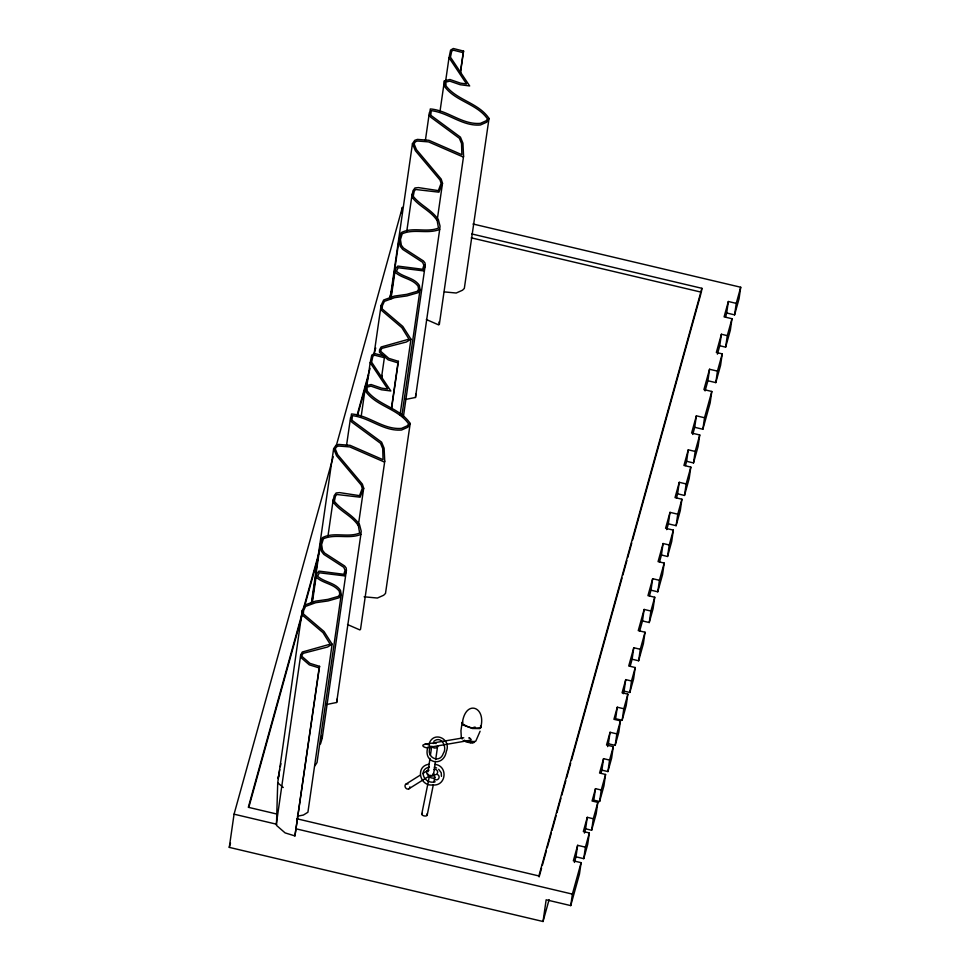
<?xml version="1.0" encoding="UTF-8"?>
<svg xmlns="http://www.w3.org/2000/svg" width="970" height="970" viewBox="0 0 970 970"><rect width="100%" height="100%" fill="white"/><g stroke="black" fill="none" stroke-linecap="round" stroke-linejoin="round"><path stroke-width="1.45" d="M384.375 357.675L384.75 356.123L374.493 353.516L371.765 355.129L370.176 362.683L387.709 388.946L381.743 388.182L371.122 384.52L365.581 385.866L365.86 391.637C376.554 406.43 398.088 408.685 408.685 423.975L407.242 425.83L401.495 428.388C383.223 429.88 369.194 415.318 351.479 413.972L350.594 420.616L351.964 422.253L380.531 443.314L382.726 448.601L383.053 459.707L350.121 445.339L338.639 444.418L335.959 445.339L333.632 448.673L336.541 455.706L361.204 485.061L362.259 488.419L359.53 495.646L339.548 492.602L336.117 492.978L334.177 495.682L333.001 501.842C339.633 511.323 351.916 515.616 358.354 525.679L359.652 533.088C347.709 537.889 333.85 531.621 322.489 537.622L320.245 544.679L321.252 551.045L323.786 554.367L343.744 567.28L345.029 570.214L343.853 574.301L318.948 571.1L316.923 573.561L316.05 577.005C322.658 583.479 333.68 583.588 339.245 591.215L339.779 594.246L338.409 596.356L327.921 599.375L315.565 601.133L304.822 605.037L302.252 610.494L277.723 782.79L276.45 825.361L285.095 832.89L294.928 835.922L319.579 666.341L309.976 663.383L302.034 656.472L302.058 655.271L303.113 653.368L327.605 647.002L332.128 644.201L324.016 631.482L303.355 613.913L303.586 610.676L305.562 606.395L315.747 602.697L328.066 600.939L339.136 597.762L341.234 594.537L340.494 590.39C335.268 582.521 324.32 582.364 317.626 576.241L319.372 572.785L344.714 575.889L346.411 570.251L346.205 568.032L344.653 565.995L324.683 553.082L322.525 550.232L321.628 544.57L323.386 538.799C335.05 533.524 348.812 539.368 360.864 534.446L361.204 531.148L359.555 524.721C353.116 514.888 341.428 510.244 334.407 501.332L335.377 496.373L336.736 494.494L360.1 497.186L363.689 488.249L362.38 484.115L337.681 454.712L335.232 448.795L336.687 446.709L338.688 446.03L349.746 446.903L384.084 461.902L384.75 461.235L384.108 448.201L381.622 442.174L352.85 420.956L351.952 419.877L352.425 415.669C369.716 417.682 383.574 431.553 401.592 430.013L407.873 427.212L410.201 423.466C399.822 407.824 378.264 405.399 367.193 390.91L367.012 387.115L370.964 386.157L381.38 389.758L390.837 390.971L371.631 362.186L372.868 356.196L374.578 355.19L384.375 357.675L381.38 378.494M302.252 610.494L301.937 614.75L322.998 632.658L330.164 644.189L302.3 652.01L300.712 654.883L300.664 657.32L309.309 664.85L319.142 667.894L294.928 835.922M462.811 722.068L462.084 723.232C466.909 727.354 474.961 729.513 481.011 727.439L480.441 725.984M463.26 740.534C466.424 741.807 471.881 744.293 474.536 741.783M460.374 73.405L463.587 51.095L453.317 48.5L450.589 50.113L449.013 57.666L466.534 83.929L460.568 83.165L449.947 79.504L444.405 80.85L444.684 86.621C455.379 101.413 476.913 103.669 487.522 118.946L486.079 120.813L480.32 123.372C462.047 124.863 448.031 110.301 430.304 108.943L429.419 115.6L430.789 117.237L459.368 138.286L461.55 143.584L461.878 154.691L428.946 140.31L417.464 139.401L414.784 140.31L412.456 143.657L415.366 150.689L440.028 180.032L441.083 183.403L438.355 190.617L418.373 187.586L414.954 187.962L413.002 190.666L411.826 196.825C418.458 206.307 430.741 210.587 437.179 220.651L438.476 228.071C426.533 232.873 412.674 226.592 401.313 232.594L399.07 239.651L400.076 246.028L402.611 249.351L422.568 262.264L423.854 265.198L422.678 269.284L397.773 266.083L395.76 268.532L394.875 271.988C401.483 278.463 412.517 278.572 418.07 286.198L418.603 289.23L417.233 291.339L406.745 294.346L394.39 296.105L383.647 300.009L381.077 305.477L380.774 309.733L401.835 327.642L408.988 339.161L381.125 346.993L379.537 349.867L379.488 352.304L388.133 359.834L397.967 362.865L391.322 408.964M326.453 704.535L336.651 702.474L336.99 699.176M405.278 399.507L415.487 397.457L415.815 394.159M415.487 397.457L439.701 229.417L440.041 226.119L438.379 219.705C431.941 209.859 420.252 205.228 413.232 196.304L414.202 191.357L415.56 189.477L438.925 192.169L442.514 183.233L441.204 179.098L416.506 149.695L414.057 143.778L415.512 141.693L417.512 141.014L428.57 141.887L462.908 156.873L463.575 156.206L462.945 143.184L460.447 137.158L431.674 115.939L430.777 114.86L431.262 110.653C448.54 112.665 462.411 126.536 480.417 124.984L486.71 122.196L489.025 118.449C478.646 102.808 457.088 100.383 446.018 85.894L445.836 82.098L449.789 81.141L460.204 84.729L469.662 85.942L450.468 57.169L451.705 51.18L453.402 50.173L463.199 52.659L460.204 73.477M549.105 899.614L543.03 921.5L229.284 847.38L234.061 814.182L333.207 456.773M276.498 822.924L300.712 654.883M311.346 603.328L333.632 448.673M311.891 602.673L320.245 544.679M312.401 602.285L316.05 577.005M327.945 536.252L333.304 499.065M346.496 445.776L350.57 417.524M361.082 417.1L365.581 385.866M366.757 386.472L370.176 362.683M332.128 644.201L307.914 812.242L303.392 815.043L297.378 816.219M374.008 354.547L381.077 305.477M341.234 594.537L317.02 762.578L314.923 765.791M320.5 743.929L322.198 738.279L346.411 570.251M401.568 213.085L402.392 207.313L336.445 445.097M390.17 298.311L412.456 143.657M390.716 297.644L399.07 239.651M358.33 525.425L363.689 488.249M391.019 298.748L394.875 271.988M381.537 378.421L381.974 375.451M336.651 702.474L360.864 534.446M406.782 231.224L412.129 194.048M425.333 140.747L429.395 112.496M391.553 408.916L398.403 361.325L388.8 358.366L380.858 351.443L380.883 350.243L381.938 348.339L406.43 341.986L410.953 339.185L402.841 326.466L382.18 308.896L382.41 305.659L384.399 301.367L394.572 297.669L406.891 295.923L417.961 292.734L420.071 289.521L419.331 285.362C414.105 277.505 403.144 277.347 396.463 271.212L398.209 267.756L423.538 270.873L425.236 265.222L425.03 263.015L423.478 260.978L403.52 248.065L401.35 245.216L400.452 239.554L402.223 233.782C413.887 228.508 427.649 234.352 439.701 229.417M384.75 461.235L360.537 629.263L359.87 629.93L347.502 624.534M439.907 112.071L444.405 80.85M445.582 81.456L449.013 57.666M400.028 415.027L410.953 339.185M401.847 415.912L420.071 289.521M403.374 416.906L425.236 265.222M437.155 220.408L442.514 183.233M410.201 423.466L385.502 593.434L383.659 595.253L377.378 598.041L364.114 596.792M426.339 319.518L438.695 324.914L439.361 324.247L463.575 156.206M489.025 118.449L464.327 288.417L462.496 290.224L456.203 293.025L444.405 291.909M428.061 771.696L429.977 758.346M430.413 755.375L431.698 746.476M433.541 774.533L435.251 762.662M435.675 759.692L437.603 746.33M543.03 921.5L546.159 899.796L570.736 905.604L579.454 874.152L581.115 862.657L573.343 860.827L577.635 845.319L585.407 847.162L583.758 858.656L575.986 856.813L577.635 845.319M570.736 905.604L572.385 894.11L581.115 862.657M585.613 828.829L587.274 817.334L593.288 818.753L591.627 830.247L585.613 828.829L584.437 833.084M599.605 801.511L601.255 790.016L595.495 788.659L593.834 800.153L599.605 801.511L603.922 785.955L605.571 774.46L599.557 773.041L603.546 758.649L609.56 760.08L607.911 771.574L601.897 770.144L603.546 758.649M587.274 817.334L583.334 831.52L589.348 832.939L587.699 844.433L583.758 858.656M595.495 788.659L592.064 801.014L597.835 802.372L596.174 813.866L591.627 830.247M608.408 743.772L610.069 732.277L616.835 733.878L615.174 745.372L608.408 743.772L607.62 746.597M622.146 720.249L623.807 708.755L617.284 707.215L615.623 718.709L622.146 720.249L626.196 705.639L627.857 694.144L622.085 692.786L625.735 679.618L631.506 680.988L629.845 692.483L624.086 691.113L625.735 679.618M610.069 732.277L606.529 745.033L613.295 746.621L611.633 758.116L607.911 771.574M617.284 707.215L613.925 719.303L620.448 720.843L618.787 732.338L615.174 745.372M632.125 659.236L633.774 647.742L640.297 649.282L638.636 660.776L632.125 659.236L630.173 666.257M633.774 647.742L628.718 665.99L635.229 667.53L633.58 679.024L629.845 692.483M642.479 620.933L644.141 609.439L650.906 611.039L649.245 622.534L642.479 620.933L639.739 630.815M651.003 590.196L652.664 578.702L659.43 580.303L657.769 591.797L651.003 590.196L649.439 595.847M644.141 609.439L638.26 630.621L645.026 632.222L643.377 643.716L638.636 660.776M652.664 578.702L647.96 595.641L654.738 597.241L653.077 608.736L649.245 622.534M661.431 555.022L663.092 543.527L669.227 544.982L667.566 556.477L661.431 555.022L659.503 561.982M471.796 233.952L701.892 288.308L701.334 292.188L471.238 237.832M668.342 523.848L670.003 512.354L677.763 514.185L676.114 525.679L668.342 523.848L666.729 529.644M663.092 543.527L658.072 561.618L664.207 563.073L662.558 574.567L657.769 591.797M677.606 493.815L679.267 482.32L686.154 483.945L684.505 495.44L677.606 493.815L676.454 497.974M670.003 512.354L665.578 528.286L673.35 530.129L671.689 541.624L667.566 556.477M686.627 461.308L688.276 449.813L695.175 451.438L693.514 462.933L686.627 461.308L685.438 465.576M679.267 482.32L675.023 497.598L681.922 499.223L680.261 510.717L676.114 525.679M694.714 427.321L696.375 415.827L704.523 417.743L702.862 429.237L694.714 427.321L692.726 434.487M688.276 449.813L683.935 465.454L690.834 467.091L689.173 478.586L684.505 495.44M696.375 415.827L691.598 433.044L699.746 434.96L698.085 446.467L693.514 462.933M707.906 380.749L709.555 369.255L717.448 371.122L715.799 382.616L707.906 380.749L705.081 390.922M709.555 369.255L703.917 389.6L711.81 391.468L710.149 402.962L702.862 429.237M719.74 345.744L721.401 334.25L727.294 335.644L725.633 347.139L719.74 345.744L717.412 354.159M726.7 312.995L728.349 301.5L736.254 303.367L734.593 314.862L726.7 312.995L725.536 317.178M721.401 334.25L716.345 352.486L722.238 353.868L720.577 365.363L715.799 382.616M728.349 301.5L724.093 316.863L731.986 318.73L730.337 330.224L725.633 347.139M473.008 223.997L740.716 287.241L739.067 298.736L734.593 314.862M480.562 728.082C486.831 706.512 465.163 698.8 462.278 723.523M427.843 747.276C422.702 763.293 443.617 767.816 446.309 751.52C451.717 738.97 433.517 730.155 428.97 744.063M430.013 747.773C425.866 757.376 439.798 764.13 443.278 753.484C447.667 747.264 441.301 734.969 433.772 741.371M462.132 722.565L460.944 730.713L461.344 737.94M279.76 769.622L278.038 778.534L278.717 775.854M280.342 766.664L280.912 763.693M421.78 813.951L429.431 776.061M427.176 815.236L433.36 784.621M433.954 781.711L434.839 777.334A2.777 1.358 11.4 0 0 431.868 775.285M462.096 739.019L462.29 738.085M464.4 741.104L464.594 740.171M465.806 741.638L466 740.704L474.245 741.613L474.051 742.547M467.382 742.098L467.576 741.165M469.019 742.462L469.213 741.529M470.608 742.705L470.802 741.771M472.038 742.802L472.232 741.868M473.214 742.741L473.408 741.82M474.5 742.22L474.694 741.286M463.199 52.659L463.587 51.095M229.284 847.38L230.496 843.003M302.931 610.445L248.32 807.307L276.353 813.927M303.743 607.535L319.518 550.669M357.13 415.063L370.067 368.394M374.117 353.82L375.729 347.987M389.479 298.408L392.316 288.199M248.975 806.797L301.961 615.78M304.798 605.583L318.148 557.459M357.372 416.021L368.697 375.184M390.134 297.911L390.946 294.989M701.892 288.308L538.883 875.946L297.002 818.801M539.138 876.904L541.563 868.162M542.375 865.24L546.425 850.666M547.225 847.744L551.275 833.157M552.088 830.247L556.125 815.661M556.938 812.751L560.975 798.164M561.788 795.254L565.837 780.668M566.638 777.758L570.687 763.172M571.5 760.25L622.061 577.987M622.861 575.064L626.911 560.49M627.723 557.568L631.761 542.994M632.573 540.072L700.922 293.643M574.422 862.451L575.986 856.813M601.097 773.029L601.897 770.144M623.346 693.744L624.086 691.113M585.407 847.162L589.348 832.939M593.288 818.753L597.835 802.372M601.255 790.016L605.571 774.46M609.56 760.08L613.295 746.621M616.835 733.878L620.448 720.843M623.807 708.755L627.857 694.144M631.506 680.988L635.229 667.53M640.297 649.282L645.026 632.222M650.906 611.039L654.738 597.241M659.43 580.303L664.207 563.073M669.227 544.982L673.35 530.129M677.763 514.185L681.922 499.223M686.154 483.945L690.834 467.091M695.175 451.438L699.746 434.96M704.523 417.743L711.81 391.468M717.448 371.122L722.238 353.868M727.294 335.644L731.986 318.73M736.254 303.367L740.716 287.241M397.967 362.865L398.403 361.325M319.142 667.894L319.579 666.341M470.85 739.819L470.45 738.667L470.692 739.904M480.101 731.235L475.785 741.153M441.459 776.364L441.204 772.726L438.67 769.283M406.163 783.978L420.155 775.2M422.702 773.599L427.794 770.41M408.709 788.901L430.353 775.345A2.777 2.267 57.9 0 1 426.751 773.175A2.777 2.267 57.9 0 1 428.995 770.265M470.256 740.255L428.207 747.518C425.891 748.658 419.646 745.324 424.642 744.378L463.757 737.782M428.776 764.275C415.087 766.336 419.707 786.585 432.693 784.948C446.273 786.512 448.431 765.912 434.984 764.336M429.395 767.124C417.633 769.271 424.242 784.924 435.166 781.784M479.871 728.567L472.39 728.494L462.775 724.917M428.207 747.518C433.19 746.573 426.958 743.226 424.642 744.378M467.819 740.753L468.777 740.68M473.954 727.16L475.433 727.257M234.061 814.182L276.717 824.257M295.85 828.768L572.385 894.11M434.317 767.173L436.645 767.997M277.723 782.79L283.264 787.495M438.949 322.016L439.361 324.247M321.979 736.072L322.198 738.279M426.703 814.133A2.777 1.358 11.4 0 1 426.254 815.915A2.777 1.358 11.4 0 1 422.556 815.285A2.777 1.358 11.4 0 1 422.362 813.406M434.839 777.334A2.777 1.358 11.4 0 1 430.995 777.77A2.777 1.358 11.4 0 1 430.013 775.503M434.087 769.452A2.777 2.764 -16.5 0 1 437.567 772.738A2.777 2.764 -16.5 0 1 432.947 774.109M433.481 773.26A2.934 2.449 8.2 0 1 428.219 775.054M427.903 774.46A2.934 2.449 8.2 0 1 427.77 773.817M437.676 774.654A2.777 2.764 -16.5 0 1 438.586 778.704A2.777 2.764 -16.5 0 1 434.427 779.092M409.57 788.089A2.777 2.267 57.9 0 1 406.478 788.646A2.777 2.267 57.9 0 1 405.133 785.179A2.777 2.267 57.9 0 1 407.994 784.015M409.861 786.84A2.777 2.267 57.9 0 1 409.801 787.507M437.676 745.7A2.934 2.449 8.2 0 1 431.965 746.257M433.202 743.517A2.934 2.449 8.2 0 1 436.124 743.553M469.395 740.898A5.044 1.807 12.4 0 1 468.474 740.74M469.868 738.279L469.092 737.94L469.868 738.279"/></g></svg>
